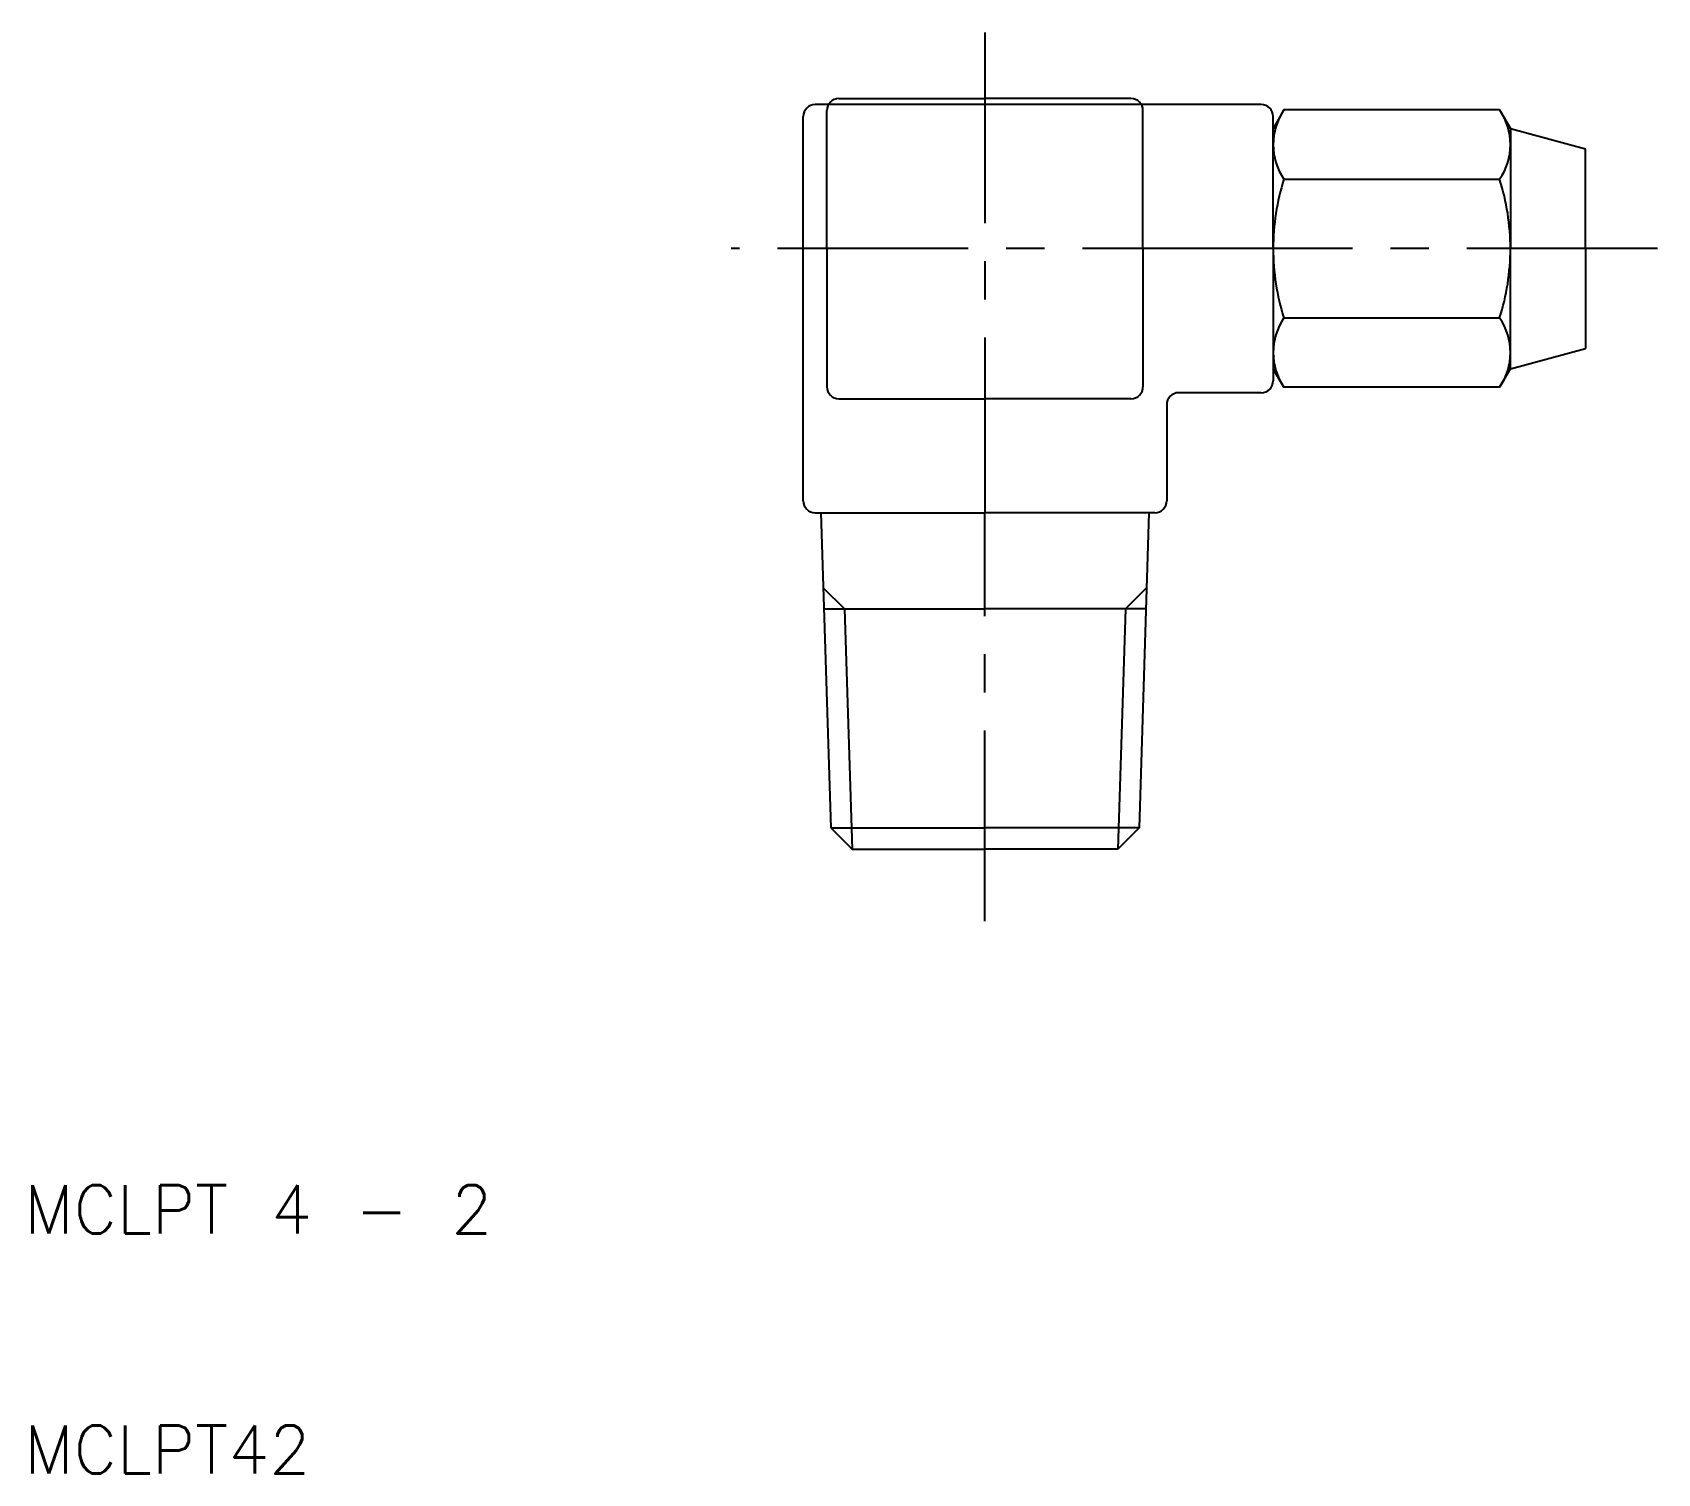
# Model space of a CAD drawing. Extents: x 10.3 to 78, y 10 to 70.
import ezdxf

# ---------------------------------------------------------------- set-up
doc = ezdxf.new("R2010")
doc.units = 0
doc.header["$LTSCALE"] = 0.25
doc.linetypes.add('CENTER', pattern=[50.8, 31.75, -6.35, 6.35, -6.35])
doc.layers.get('0').update_dxf_attribs({"linetype": 'CONTINUOUS'})
doc.layers.add('CENTER', color=1, linetype='CENTER')
doc.styles.get("Standard").update_dxf_attribs({"font": 'txt.shx', "bigfont": 'extfont.shx'})

msp = doc.modelspace()

# ---------------------------------------------------------------- linework, layer by layer
for p, q in [((61.5, 67), (42.934725, 67)), ((43.9215, 67.25), (50, 67.25)), ((56.0785, 67.25), (50, 67.25)), ((42.434725, 50.5), (42.434725, 66.5)), ((43.4215, 61), (43.4215, 66.75)), ((56.5785, 61), (56.5785, 66.75)), ((62.446582, 66.773503), (62, 66)), ((62, 61), (62, 66.5)), ((71.428418, 66.773503), (62.446582, 66.773503)), ((71.428418, 66.773503), (71.875, 66)), ((71.875, 66), (71.875, 61)), ((71.875, 66), (75, 65.162659)), ((75, 61), (75, 65.162659)), ((62.446582, 63.886751), (71.428418, 63.886751)), ((43.4215, 61), (43.4215, 55.25)), ((56.5785, 61), (56.5785, 55.25)), ((62, 61), (62, 55.5)), ((71.875, 56), (71.875, 61)), ((75, 61), (75, 56.837341)), ((62.446582, 58.113249), (71.428418, 58.113249)), ((71.875, 56), (75, 56.837341)), ((62.446582, 55.226497), (62, 56)), ((71.428418, 55.226497), (71.875, 56)), ((61.5, 55), (58.065275, 55)), ((71.428418, 55.226497), (62.446582, 55.226497)), ((43.9215, 54.75), (50, 54.75)), ((56.0785, 54.75), (50, 54.75)), ((57.565275, 54.5), (57.565275, 50.5)), ((42.934725, 50), (50, 50)), ((43.171812, 50), (43.5817, 36.883613)), ((57.065275, 50), (50, 50)), ((56.828187, 50), (56.4183, 36.883613)), ((43.296813, 46), (50, 46)), ((56.703187, 46), (50, 46)), ((43.5817, 36.883613), (50, 36.883613)), ((43.5817, 36.883613), (44.465312, 36)), ((56.4183, 36.883613), (50, 36.883613)), ((56.4183, 36.883613), (55.534687, 36)), ((44.465312, 36), (50, 36)), ((55.534687, 36), (50, 36))]:
    msp.add_line(p, q)
at = {"color": 3}
for p, q in [((43.2692, 46.883613), (44.152812, 46)), ((56.7308, 46.883613), (55.847187, 46)), ((44.152812, 46), (44.465312, 36)), ((55.847187, 46), (55.534687, 36))]:
    msp.add_line(p, q, dxfattribs=at)
for centre, radius, start, end in [((42.934725, 66.5), 0.5, 90, 180), ((43.9215, 66.75), 0.5, 90, 180), ((56.0785, 66.75), 0.5, 0, 90), ((61.5, 66.5), 0.5, 0, 90), ((64.555823, 65.330127), 2.555823, 145.615753, 214.384247), ((69.319177, 65.330127), 2.555823, 325.615753, 34.384247), ((71.553418, 61), 9.553418, 162.412046, 180), ((62.321582, 61), 9.553418, 0, 17.587954), ((71.553418, 61), 9.553418, 180, 197.587954), ((62.321582, 61), 9.553418, 342.412046, 0), ((64.555823, 56.669873), 2.555823, 145.615753, 214.384247), ((69.319177, 56.669873), 2.555823, 325.615753, 34.384247), ((61.5, 55.5), 0.5, 270, 0), ((43.9215, 55.25), 0.5, 180, 270), ((56.0785, 55.25), 0.5, 270, 0), ((58.065275, 54.5), 0.5, 90, 180), ((42.934725, 50.5), 0.5, 180, 270), ((57.065275, 50.5), 0.5, 270, 0)]:
    msp.add_arc(centre, radius, start, end)
at = {"layer": 'CENTER', "color": 1, "linetype": 'CENTER'}
for p, q in [((50, 70), (50, 50)), ((62, 61), (39.434725, 61)), ((78, 61), (62, 61)), ((50, 33), (50, 50))]:
    msp.add_line(p, q, dxfattribs=at)

# ---------------------------------------------------------------- texts
for s, p in [('MCLPT 4 - 2', (10, 20)), ('MCLPT42', (10, 10))]:
    msp.add_text(s, height=2).set_placement(p)

doc.saveas('drawing.dxf')
